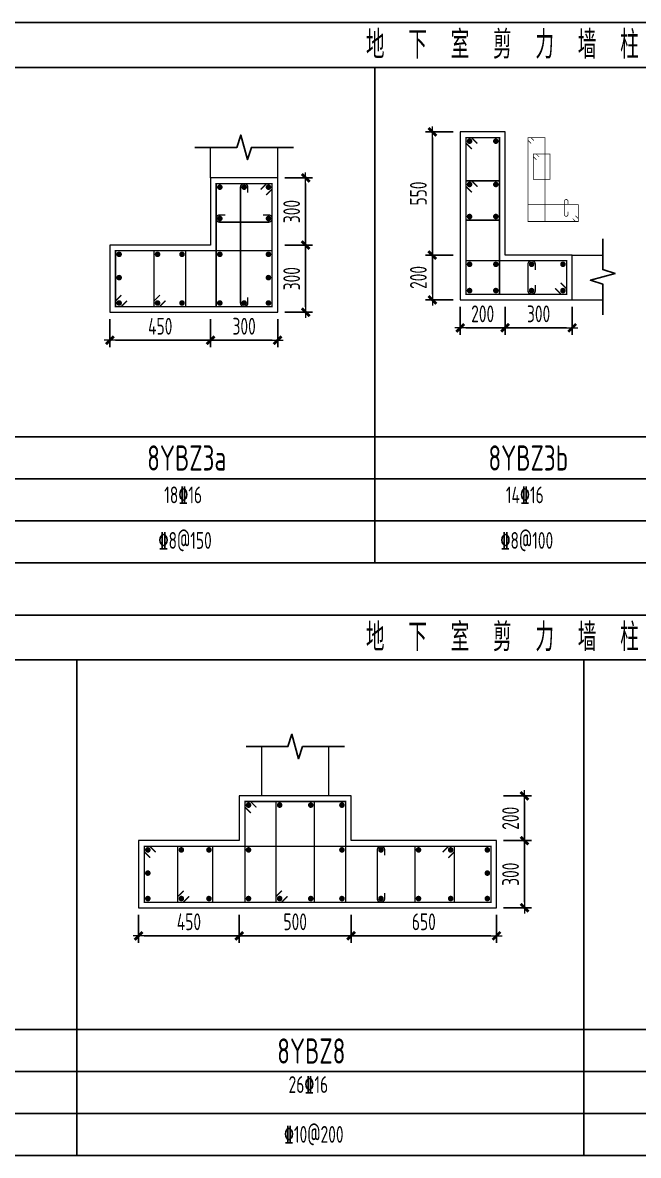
# Model space of a CAD drawing. Extents: x 292423 to 376523, y 106557 to 361882.
# Drawn here: x 319076 to 330084, y 118840 to 139081 of the extents above; entities that cross this region are included whole.
import ezdxf
from ezdxf.enums import TextEntityAlignment as Align

# ---------------------------------------------------------------- set-up
doc = ezdxf.new("R2010")
doc.units = 0
doc.header["$LTSCALE"] = 1000
doc.layers.get('0').update_dxf_attribs({"linetype": 'CONTINUOUS'})
doc.layers.get('Defpoints').update_dxf_attribs({"linetype": 'CONTINUOUS'})
for name, color, linetype in [('Note', 7, 'CONTINUOUS'), ('TAB', 7, 'CONTINUOUS'), ('THIN', 7, 'CONTINUOUS')]:
    doc.layers.add(name, color=color, linetype=linetype)
for name, color, linetype, lineweight in [('REIN', 6, 'CONTINUOUS', 18), ('Z-柱大样外框', 7, 'ByLayer', 18), ('Z-详图标注', 3, 'CONTINUOUS', 18)]:
    doc.layers.add(name, color=color, linetype=linetype, lineweight=lineweight)
doc.styles.get("Standard").update_dxf_attribs({"font": 'tssdeng.shx', "width": 0.7, "bigfont": 'tssdchn.shx'})
doc.styles.add('TCCAD_Dimension', font='Tssdeng.shx', dxfattribs={"width": 0.7, "bigfont": 'tssdchn.shx'})
doc.dimstyles.new('TCCAD_25_100', dxfattribs={"dimtxt": 300, "dimasz": 100, "dimexe": 125, "dimexo": 125, "dimgap": 100, "dimtad": 1, "dimdec": 0, "dimlfac": 0.25, "dimzin": 0, "dimdsep": 46, "dimtxsty": 'TCCAD_Dimension', "dimblk": '_TCDBK25_100', "dimcen": 0, "dimclrt": 7, "dimadec": 0, "dimazin": 0, "dimtfac": 1, "dimtdec": 0, "dimtix": 1, "dimtmove": 2, "dimatfit": 3, "dimfxl": 1, "dimtolj": 1, "dimtzin": 0, "dimarcsym": 0})

# ---------------------------------------------------------------- blocks, each defined once
blk = doc.blocks.new('_TCDBK25_100')
blk.add_line((-1, 0), (1, 0))
at = {"const_width": 0.5}
blk.add_lwpolyline([(-0.7, -0.7), (0.7, 0.7)], dxfattribs=at)
blk = doc.blocks.new('*D185')
at = {"layer": 'Defpoints', "color": 0}
for p in [(320636, 133906), (322436, 133906), (322436, 133406)]:
    blk.add_point(p, dxfattribs=at)
at = {"layer": 'Z-详图标注', "color": 0, "lineweight": -2}
for p, q in [((320636, 133781), (320636, 133281)), ((322436, 133781), (322436, 133281)), ((320736, 133406), (322336, 133406))]:
    blk.add_line(p, q, dxfattribs=at)
at = {"layer": 'Z-详图标注', "color": 0, "lineweight": -2, "xscale": 100, "yscale": 100, "zscale": 100, "rotation": 180}
blk.add_blockref('_TCDBK25_100', (320636, 133406), dxfattribs=at)
at = {"layer": 'Z-详图标注', "color": 0, "lineweight": -2, "xscale": 100, "yscale": 100, "zscale": 100}
blk.add_blockref('_TCDBK25_100', (322436, 133406), dxfattribs=at)
at = {"layer": 'Z-详图标注', "color": 7, "insert": (321536, 133656), "char_height": 300, "attachment_point": 5, "style": 'TCCAD_Dimension'}
blk.add_mtext('\\A1;450', dxfattribs=at)
blk = doc.blocks.new('*D186')
at = {"layer": 'Defpoints', "color": 0}
for p in [(322436, 133906), (323636, 133906), (323636, 133406)]:
    blk.add_point(p, dxfattribs=at)
at = {"layer": 'Z-详图标注', "color": 0, "lineweight": -2}
for p, q in [((322436, 133781), (322436, 133281)), ((323636, 133781), (323636, 133281)), ((322536, 133406), (323536, 133406))]:
    blk.add_line(p, q, dxfattribs=at)
at = {"layer": 'Z-详图标注', "color": 0, "lineweight": -2, "xscale": 100, "yscale": 100, "zscale": 100, "rotation": 180}
blk.add_blockref('_TCDBK25_100', (322436, 133406), dxfattribs=at)
at = {"layer": 'Z-详图标注', "color": 0, "lineweight": -2, "xscale": 100, "yscale": 100, "zscale": 100}
blk.add_blockref('_TCDBK25_100', (323636, 133406), dxfattribs=at)
at = {"layer": 'Z-详图标注', "color": 7, "insert": (323036, 133656), "char_height": 300, "attachment_point": 5, "style": 'TCCAD_Dimension'}
blk.add_mtext('\\A1;300', dxfattribs=at)
blk = doc.blocks.new('*D187')
at = {"layer": 'Defpoints', "color": 0}
for p in [(323636, 135106), (324136, 135106), (323636, 133906)]:
    blk.add_point(p, dxfattribs=at)
at = {"layer": 'Z-详图标注', "color": 0, "lineweight": -2}
for p, q in [((323761, 135106), (324261, 135106)), ((324136, 134006), (324136, 135006)), ((323761, 133906), (324261, 133906))]:
    blk.add_line(p, q, dxfattribs=at)
at = {"layer": 'Z-详图标注', "color": 0, "lineweight": -2, "xscale": 100, "yscale": 100, "zscale": 100}
for p, rotation in [((324136, 135106), 90), ((324136, 133906), 270)]:
    blk.add_blockref('_TCDBK25_100', p, dxfattribs=dict(at, rotation=rotation))
at = {"layer": 'Z-详图标注', "color": 7, "insert": (323886, 134506), "char_height": 300, "attachment_point": 5, "rotation": 90, "style": 'TCCAD_Dimension'}
blk.add_mtext('\\A1;300', dxfattribs=at)
blk = doc.blocks.new('*D188')
at = {"layer": 'Defpoints', "color": 0}
for p in [(323636, 136306), (324136, 136306), (323636, 135106)]:
    blk.add_point(p, dxfattribs=at)
at = {"layer": 'Z-详图标注', "color": 0, "lineweight": -2}
for p, q in [((323761, 136306), (324261, 136306)), ((324136, 135206), (324136, 136206)), ((323761, 135106), (324261, 135106))]:
    blk.add_line(p, q, dxfattribs=at)
at = {"layer": 'Z-详图标注', "color": 0, "lineweight": -2, "xscale": 100, "yscale": 100, "zscale": 100}
for p, rotation in [((324136, 136306), 90), ((324136, 135106), 270)]:
    blk.add_blockref('_TCDBK25_100', p, dxfattribs=dict(at, rotation=rotation))
at = {"layer": 'Z-详图标注', "color": 7, "insert": (323886, 135706), "char_height": 300, "attachment_point": 5, "rotation": 90, "style": 'TCCAD_Dimension'}
blk.add_mtext('\\A1;300', dxfattribs=at)
blk = doc.blocks.new('*D227')
at = {"layer": 'Defpoints', "color": 0}
for p in [(326901, 137128), (326401, 134928), (326901, 134928)]:
    blk.add_point(p, dxfattribs=at)
at = {"layer": 'Z-详图标注', "color": 0, "lineweight": -2}
for p, q in [((326776, 137128), (326276, 137128)), ((326401, 137028), (326401, 135028)), ((326776, 134928), (326276, 134928))]:
    blk.add_line(p, q, dxfattribs=at)
at = {"layer": 'Z-详图标注', "color": 0, "lineweight": -2, "xscale": 100, "yscale": 100, "zscale": 100}
for p, rotation in [((326401, 137128), 90), ((326401, 134928), 270)]:
    blk.add_blockref('_TCDBK25_100', p, dxfattribs=dict(at, rotation=rotation))
at = {"layer": 'Z-详图标注', "color": 7, "insert": (326151, 136028), "char_height": 300, "attachment_point": 5, "rotation": 90, "style": 'TCCAD_Dimension'}
blk.add_mtext('\\A1;550', dxfattribs=at)
blk = doc.blocks.new('*D228')
at = {"layer": 'Defpoints', "color": 0}
for p in [(326901, 134928), (326401, 134128), (326901, 134128)]:
    blk.add_point(p, dxfattribs=at)
at = {"layer": 'Z-详图标注', "color": 0, "lineweight": -2}
for p, q in [((326776, 134928), (326276, 134928)), ((326401, 134828), (326401, 134228)), ((326776, 134128), (326276, 134128))]:
    blk.add_line(p, q, dxfattribs=at)
at = {"layer": 'Z-详图标注', "color": 0, "lineweight": -2, "xscale": 100, "yscale": 100, "zscale": 100}
for p, rotation in [((326401, 134928), 90), ((326401, 134128), 270)]:
    blk.add_blockref('_TCDBK25_100', p, dxfattribs=dict(at, rotation=rotation))
at = {"layer": 'Z-详图标注', "color": 7, "insert": (326151, 134528), "char_height": 300, "attachment_point": 5, "rotation": 90, "style": 'TCCAD_Dimension'}
blk.add_mtext('\\A1;200', dxfattribs=at)
blk = doc.blocks.new('*D229')
at = {"layer": 'Defpoints', "color": 0}
for p in [(326901, 134128), (327701, 134128), (327701, 133628)]:
    blk.add_point(p, dxfattribs=at)
at = {"layer": 'Z-详图标注', "color": 0, "lineweight": -2}
for p, q in [((326901, 134003), (326901, 133503)), ((327701, 134003), (327701, 133503)), ((327001, 133628), (327601, 133628))]:
    blk.add_line(p, q, dxfattribs=at)
at = {"layer": 'Z-详图标注', "color": 0, "lineweight": -2, "xscale": 100, "yscale": 100, "zscale": 100, "rotation": 180}
blk.add_blockref('_TCDBK25_100', (326901, 133628), dxfattribs=at)
at = {"layer": 'Z-详图标注', "color": 0, "lineweight": -2, "xscale": 100, "yscale": 100, "zscale": 100}
blk.add_blockref('_TCDBK25_100', (327701, 133628), dxfattribs=at)
at = {"layer": 'Z-详图标注', "color": 7, "insert": (327301, 133878), "char_height": 300, "attachment_point": 5, "style": 'TCCAD_Dimension'}
blk.add_mtext('\\A1;200', dxfattribs=at)
blk = doc.blocks.new('*D230')
at = {"layer": 'Defpoints', "color": 0}
for p in [(327701, 134128), (328901, 134128), (328901, 133628)]:
    blk.add_point(p, dxfattribs=at)
at = {"layer": 'Z-详图标注', "color": 0, "lineweight": -2}
for p, q in [((327701, 134003), (327701, 133503)), ((328901, 134003), (328901, 133503)), ((327801, 133628), (328801, 133628))]:
    blk.add_line(p, q, dxfattribs=at)
at = {"layer": 'Z-详图标注', "color": 0, "lineweight": -2, "xscale": 100, "yscale": 100, "zscale": 100, "rotation": 180}
blk.add_blockref('_TCDBK25_100', (327701, 133628), dxfattribs=at)
at = {"layer": 'Z-详图标注', "color": 0, "lineweight": -2, "xscale": 100, "yscale": 100, "zscale": 100}
blk.add_blockref('_TCDBK25_100', (328901, 133628), dxfattribs=at)
at = {"layer": 'Z-详图标注', "color": 7, "insert": (328301, 133878), "char_height": 300, "attachment_point": 5, "style": 'TCCAD_Dimension'}
blk.add_mtext('\\A1;300', dxfattribs=at)
blk = doc.blocks.new('*D837')
at = {"layer": 'Defpoints', "color": 0}
for p in [(321149, 123264), (322949, 123264), (322949, 122764)]:
    blk.add_point(p, dxfattribs=at)
at = {"layer": 'Z-详图标注', "color": 0, "lineweight": -2}
for p, q in [((321149, 123139), (321149, 122639)), ((322949, 123139), (322949, 122639)), ((321249, 122764), (322849, 122764))]:
    blk.add_line(p, q, dxfattribs=at)
at = {"layer": 'Z-详图标注', "color": 0, "lineweight": -2, "xscale": 100, "yscale": 100, "zscale": 100, "rotation": 180}
blk.add_blockref('_TCDBK25_100', (321149, 122764), dxfattribs=at)
at = {"layer": 'Z-详图标注', "color": 0, "lineweight": -2, "xscale": 100, "yscale": 100, "zscale": 100}
blk.add_blockref('_TCDBK25_100', (322949, 122764), dxfattribs=at)
at = {"layer": 'Z-详图标注', "color": 7, "insert": (322049, 123014), "char_height": 300, "attachment_point": 5, "style": 'TCCAD_Dimension'}
blk.add_mtext('\\A1;450', dxfattribs=at)
blk = doc.blocks.new('*D838')
at = {"layer": 'Defpoints', "color": 0}
for p in [(322949, 123264), (324949, 123264), (324949, 122764)]:
    blk.add_point(p, dxfattribs=at)
at = {"layer": 'Z-详图标注', "color": 0, "lineweight": -2}
for p, q in [((322949, 123139), (322949, 122639)), ((324949, 123139), (324949, 122639)), ((323049, 122764), (324849, 122764))]:
    blk.add_line(p, q, dxfattribs=at)
at = {"layer": 'Z-详图标注', "color": 0, "lineweight": -2, "xscale": 100, "yscale": 100, "zscale": 100, "rotation": 180}
blk.add_blockref('_TCDBK25_100', (322949, 122764), dxfattribs=at)
at = {"layer": 'Z-详图标注', "color": 0, "lineweight": -2, "xscale": 100, "yscale": 100, "zscale": 100}
blk.add_blockref('_TCDBK25_100', (324949, 122764), dxfattribs=at)
at = {"layer": 'Z-详图标注', "color": 7, "insert": (323949, 123014), "char_height": 300, "attachment_point": 5, "style": 'TCCAD_Dimension'}
blk.add_mtext('\\A1;500', dxfattribs=at)
blk = doc.blocks.new('*D839')
at = {"layer": 'Defpoints', "color": 0}
for p in [(324949, 123264), (327549, 123264), (327549, 122764)]:
    blk.add_point(p, dxfattribs=at)
at = {"layer": 'Z-详图标注', "color": 0, "lineweight": -2}
for p, q in [((324949, 123139), (324949, 122639)), ((327549, 123139), (327549, 122639)), ((325049, 122764), (327449, 122764))]:
    blk.add_line(p, q, dxfattribs=at)
at = {"layer": 'Z-详图标注', "color": 0, "lineweight": -2, "xscale": 100, "yscale": 100, "zscale": 100, "rotation": 180}
blk.add_blockref('_TCDBK25_100', (324949, 122764), dxfattribs=at)
at = {"layer": 'Z-详图标注', "color": 0, "lineweight": -2, "xscale": 100, "yscale": 100, "zscale": 100}
blk.add_blockref('_TCDBK25_100', (327549, 122764), dxfattribs=at)
at = {"layer": 'Z-详图标注', "color": 7, "insert": (326249, 123014), "char_height": 300, "attachment_point": 5, "style": 'TCCAD_Dimension'}
blk.add_mtext('\\A1;650', dxfattribs=at)
blk = doc.blocks.new('*D840')
at = {"layer": 'Defpoints', "color": 0}
for p in [(327549, 124464), (328049, 124464), (327549, 123264)]:
    blk.add_point(p, dxfattribs=at)
at = {"layer": 'Z-详图标注', "color": 0, "lineweight": -2}
for p, q in [((327674, 124464), (328174, 124464)), ((328049, 123364), (328049, 124364)), ((327674, 123264), (328174, 123264))]:
    blk.add_line(p, q, dxfattribs=at)
at = {"layer": 'Z-详图标注', "color": 0, "lineweight": -2, "xscale": 100, "yscale": 100, "zscale": 100}
for p, rotation in [((328049, 124464), 90), ((328049, 123264), 270)]:
    blk.add_blockref('_TCDBK25_100', p, dxfattribs=dict(at, rotation=rotation))
at = {"layer": 'Z-详图标注', "color": 7, "insert": (327799, 123864), "char_height": 300, "attachment_point": 5, "rotation": 90, "style": 'TCCAD_Dimension'}
blk.add_mtext('\\A1;300', dxfattribs=at)
blk = doc.blocks.new('*D841')
at = {"layer": 'Defpoints', "color": 0}
for p in [(327549, 125264), (328049, 125264), (327549, 124464)]:
    blk.add_point(p, dxfattribs=at)
at = {"layer": 'Z-详图标注', "color": 0, "lineweight": -2}
for p, q in [((327674, 125264), (328174, 125264)), ((328049, 124564), (328049, 125164)), ((327674, 124464), (328174, 124464))]:
    blk.add_line(p, q, dxfattribs=at)
at = {"layer": 'Z-详图标注', "color": 0, "lineweight": -2, "xscale": 100, "yscale": 100, "zscale": 100}
for p, rotation in [((328049, 125264), 90), ((328049, 124464), 270)]:
    blk.add_blockref('_TCDBK25_100', p, dxfattribs=dict(at, rotation=rotation))
at = {"layer": 'Z-详图标注', "color": 7, "insert": (327799, 124864), "char_height": 300, "attachment_point": 5, "rotation": 90, "style": 'TCCAD_Dimension'}
blk.add_mtext('\\A1;200', dxfattribs=at)

msp = doc.modelspace()

# ---------------------------------------------------------------- linework, layer by layer
at = {"layer": 'REIN', "color": 210}
for points, const_width in [([(327107.4, 136822.1), (327001.4, 136928.2), (327001.4, 137028.2), (327601.4, 137028.2), (327601.4, 134228.2), (327001.4, 134228.2), (327001.4, 137028.2), (327101.4, 137028.2), (327207.4, 136922.1)], 25), ([(328166.5, 136924.8), (328113.4, 136977.8), (328113.4, 137027.8), (328413.4, 137027.8), (328413.4, 135527.8), (328113.4, 135527.8), (328113.4, 137027.8), (328163.4, 137027.8), (328216.5, 136974.8)], 12.5), ([(323330.2, 136100.1), (323436.2, 136206.2), (323536.2, 136206.2), (323536.2, 134006.2), (322536.2, 134006.2), (322536.2, 136206.2), (323536.2, 136206.2), (323536.2, 136106.2), (323430.2, 136000.1)], 25), ([(328960.4, 135630.9), (329013.4, 135577.8), (329013.4, 135527.8), (328113.4, 135527.8), (328113.4, 135827.8), (329013.4, 135827.8), (329013.4, 135527.8), (328963.4, 135527.8), (328910.4, 135580.9)], 12.5), ([(320942.3, 134112.3), (320836.2, 134006.2), (320736.2, 134006.2), (320736.2, 135006.2), (323536.2, 135006.2), (323536.2, 134006.2), (320736.2, 134006.2), (320736.2, 134106.2), (320842.3, 134212.3)], 25), ([(328695.3, 134434.3), (328801.4, 134328.2), (328801.4, 134228.2), (327001.4, 134228.2), (327001.4, 134828.2), (328801.4, 134828.2), (328801.4, 134228.2), (328701.4, 134228.2), (328595.3, 134334.3)], 25), ([(323155.5, 124957.7), (323049.5, 125063.8), (323049.5, 125163.8), (324849.5, 125163.8), (324849.5, 123363.8), (323049.5, 123363.8), (323049.5, 125163.8), (323149.5, 125163.8), (323255.5, 125057.7)], 25), ([(321355.5, 124157.7), (321249.5, 124263.8), (321249.5, 124363.8), (327449.5, 124363.8), (327449.5, 123363.8), (321249.5, 123363.8), (321249.5, 124363.8), (321349.5, 124363.8), (321455.5, 124257.7)], 25)]:
    msp.add_lwpolyline(points, dxfattribs=dict(at, const_width=const_width))
at = {"layer": 'REIN', "color": 6, "const_width": 50}
for points in [[(327066.4, 136988.2, 1), (327066.4, 136938.2, 1)], [(327536.4, 136988.2, 1), (327536.4, 136938.2, 1)], [(327066.4, 136214.9, 1), (327066.4, 136164.9, 1)], [(327536.4, 136214.9, 1), (327536.4, 136164.9, 1)], [(322576.2, 136141.2, 1), (322626.2, 136141.2, 1)], [(323061.2, 136141.2, 1), (323011.2, 136141.2, 1)], [(323446.2, 136141.2, 1), (323496.2, 136141.2, 1)], [(322576.2, 135581.2, 1), (322626.2, 135581.2, 1)], [(323446.2, 135581.2, 1), (323496.2, 135581.2, 1)], [(327066.4, 135641.5, 1), (327066.4, 135591.5, 1)], [(327536.4, 135641.5, 1), (327536.4, 135591.5, 1)], [(320776.2, 134941.2, 1), (320826.2, 134941.2, 1)], [(321463.4, 134941.2, 1), (321513.4, 134941.2, 1)], [(321900, 134941.2, 1), (321950, 134941.2, 1)], [(322576.2, 134941.2, 1), (322626.2, 134941.2, 1)], [(323446.2, 134941.2, 1), (323496.2, 134941.2, 1)], [(327066.4, 134788.2, 1), (327066.4, 134738.2, 1)], [(327536.4, 134788.2, 1), (327536.4, 134738.2, 1)], [(328176.4, 134788.2, 1), (328176.4, 134738.2, 1)], [(328736.4, 134788.2, 1), (328736.4, 134738.2, 1)], [(320776.2, 134524.9, 1), (320826.2, 134524.9, 1)], [(323446.2, 134524.9, 1), (323496.2, 134524.9, 1)], [(327066.4, 134318.2, 1), (327066.4, 134268.2, 1)], [(327536.4, 134318.2, 1), (327536.4, 134268.2, 1)], [(328176.4, 134318.2, 1), (328176.4, 134268.2, 1)], [(328736.4, 134318.2, 1), (328736.4, 134268.2, 1)], [(320776.2, 134071.2, 1), (320826.2, 134071.2, 1)], [(321463.4, 134071.2, 1), (321513.4, 134071.2, 1)], [(321900, 134071.2, 1), (321950, 134071.2, 1)], [(322576.2, 134071.2, 1), (322626.2, 134071.2, 1)], [(323061.2, 134071.2, 1), (323011.2, 134071.2, 1)], [(323446.2, 134071.2, 1), (323496.2, 134071.2, 1)], [(323089.5, 125098.8, 1), (323139.5, 125098.8, 1)], [(323649.6, 125086.1, 1), (323692.7, 125111.4, 1)], [(324206.2, 125086.1, 1), (324249.3, 125111.4, 1)], [(324759.5, 125098.8, 1), (324809.5, 125098.8, 1)], [(321289.5, 124298.8, 1), (321339.5, 124298.8, 1)], [(321888.6, 124298.8, 1), (321938.6, 124298.8, 1)], [(322382, 124298.8, 1), (322432, 124298.8, 1)], [(323089.5, 124298.8, 1), (323139.5, 124298.8, 1)], [(324759.5, 124298.8, 1), (324809.5, 124298.8, 1)], [(325457.4, 124298.8, 1), (325507.4, 124298.8, 1)], [(326128.9, 124298.8, 1), (326178.9, 124298.8, 1)], [(326703.9, 124298.8, 1), (326753.9, 124298.8, 1)], [(327359.5, 124298.8, 1), (327409.5, 124298.8, 1)], [(321289.5, 123884.2, 1), (321339.5, 123884.2, 1)], [(327359.5, 123884.2, 1), (327409.5, 123884.2, 1)], [(321289.5, 123428.8, 1), (321339.5, 123428.8, 1)], [(321888.6, 123428.8, 1), (321938.6, 123428.8, 1)], [(322382, 123428.8, 1), (322432, 123428.8, 1)], [(323089.5, 123428.8, 1), (323139.5, 123428.8, 1)], [(323649.6, 123416.1, 1), (323692.7, 123441.4, 1)], [(324206.2, 123416.1, 1), (324249.3, 123441.4, 1)], [(324759.5, 123428.8, 1), (324809.5, 123428.8, 1)], [(325457.4, 123428.8, 1), (325507.4, 123428.8, 1)], [(326128.9, 123428.8, 1), (326178.9, 123428.8, 1)], [(326703.9, 123428.8, 1), (326753.9, 123428.8, 1)], [(327359.5, 123428.8, 1), (327409.5, 123428.8, 1)]]:
    msp.add_lwpolyline(points, format="xyb", close=True, dxfattribs=at)
at = {"layer": 'REIN', "color": 6}
for points, const_width in [([(328259.8, 136631.5), (328206.8, 136684.5), (328206.8, 136734.5), (328506.8, 136734.5), (328506.8, 136282.8), (328206.8, 136282.8), (328206.8, 136734.5), (328256.8, 136734.5), (328309.8, 136681.5)], 12.5), ([(327107.4, 136048.8), (327001.4, 136154.9), (327001.4, 136254.9), (327601.4, 136254.9), (327601.4, 135551.5), (327001.4, 135551.5), (327001.4, 136254.9), (327101.4, 136254.9), (327207.4, 136148.8)], 25), ([(321629.5, 134112.3), (321523.4, 134006.2), (321423.4, 134006.2), (321423.4, 135006.2), (321990, 135006.2), (321990, 134006.2), (321423.4, 134006.2), (321423.4, 134106.2), (321529.5, 134212.3)], 25), ([(323812.2, 123469.8), (323706.1, 123363.8), (323606.1, 123363.8), (323606.1, 125163.8), (324292.8, 125163.8), (324292.8, 123363.8), (323606.1, 123363.8), (323606.1, 123463.8), (323712.2, 123569.8)], 25), ([(322054.7, 123469.8), (321948.6, 123363.8), (321848.6, 123363.8), (321848.6, 124363.8), (322472, 124363.8), (322472, 123363.8), (321848.6, 123363.8), (321848.6, 123463.8), (321954.7, 123569.8)], 25), ([(326587.8, 124257.7), (326693.9, 124363.8), (326793.9, 124363.8), (326793.9, 123363.8), (326088.9, 123363.8), (326088.9, 124363.8), (326793.9, 124363.8), (326793.9, 124263.8), (326687.8, 124157.7)], 25)]:
    msp.add_lwpolyline(points, dxfattribs=dict(at, const_width=const_width))
for points, const_width in [([(323101.2, 134171.2), (323101.2, 134071.2, -1), (322971.2, 134071.2), (322971.2, 136141.2, -1), (323101.2, 136141.2), (323101.2, 136041.2)], 25), ([(328826.8, 135703.7), (328826.8, 135653.7, -1), (328761.8, 135653.7), (328761.8, 135888.7, -1), (328826.8, 135888.7), (328826.8, 135838.7)], 12.5), ([(323371.2, 135646.2), (323471.2, 135646.2, -1), (323471.2, 135516.2), (322601.2, 135516.2, -1), (322601.2, 135646.2), (322701.2, 135646.2)], 25), ([(328241.4, 134393.2), (328241.4, 134293.2, -1), (328111.4, 134293.2), (328111.4, 134763.2, -1), (328241.4, 134763.2), (328241.4, 134663.2)], 25), ([(325547.4, 123528.8), (325547.4, 123428.8, -1), (325417.4, 123428.8), (325417.4, 124298.8, -1), (325547.4, 124298.8), (325547.4, 124198.8)], 25)]:
    msp.add_lwpolyline(points, format="xyb", dxfattribs=dict(at, const_width=const_width))
at = {"layer": 'TAB'}
for p, q in [((295391.9, 139081.2), (368105.7, 139081.2)), ((295391.9, 138281.2), (368105.7, 138281.2)), ((325372, 138281.2), (325372, 129428.2)), ((295391.9, 131678.2), (368105.7, 131678.2)), ((295391.9, 130928.2), (368105.7, 130928.2)), ((295391.9, 130178.2), (368105.7, 130178.2)), ((295391.9, 129428.2), (368105.7, 129428.2)), ((295391.9, 128493.5), (368105.7, 128493.5)), ((295391.9, 127693.5), (368105.7, 127693.5)), ((320043.5, 127693.5), (320043.5, 118840.5)), ((329111.1, 127693.5), (329111.1, 118840.5)), ((295391.9, 121090.5), (368105.7, 121090.5)), ((295391.9, 120340.5), (368105.7, 120340.5)), ((295391.9, 119590.5), (368105.7, 119590.5)), ((295391.9, 118840.5), (368105.7, 118840.5))]:
    msp.add_line(p, q, dxfattribs=at)
at = {"layer": 'THIN'}
for points in [[(323916.2, 136853), (323166.2, 136853), (323096.2, 136633), (322976.2, 137073), (322906.2, 136853), (322156.2, 136853)], [(329448.2, 135219.3), (329448.2, 134669.3), (329668.2, 134599.3), (329228.2, 134479.3), (329448.2, 134409.3), (329448.2, 133859.3)], [(323069.5, 126146), (323819.5, 126146), (323889.5, 126366), (324009.5, 125926), (324079.5, 126146), (324829.5, 126146)]]:
    msp.add_lwpolyline(points, dxfattribs=at)
at = {"layer": 'Z-柱大样外框'}
for p, q in [((322436.2, 136306.2), (322436.2, 136853)), ((323636.2, 136306.2), (323636.2, 136853)), ((328901.4, 134928.2), (329448.2, 134928.2)), ((328901.4, 134128.2), (329448.2, 134128.2)), ((323349.5, 125263.8), (323349.5, 126146)), ((324549.5, 125263.8), (324549.5, 126146))]:
    msp.add_line(p, q, dxfattribs=at)
for points in [[(327701.4, 137128.2), (326901.4, 137128.2), (326901.4, 134128.2), (328901.4, 134128.2), (328901.4, 134928.2), (327701.4, 134928.2), (327701.4, 137128.2)], [(320636.2, 135106.2), (320636.2, 133906.2), (323636.2, 133906.2), (323636.2, 136306.2), (322436.2, 136306.2), (322436.2, 135106.2), (320636.2, 135106.2)], [(321149.5, 124463.8), (321149.5, 123263.8), (327549.5, 123263.8), (327549.5, 124463.8), (324949.5, 124463.8), (324949.5, 125263.8), (322949.5, 125263.8), (322949.5, 124463.8), (321149.5, 124463.8)]]:
    msp.add_lwpolyline(points, close=True, dxfattribs=at)

# ---------------------------------------------------------------- texts
at = {"layer": 'Note', "color": 7, "width": 0.7}
for p in [(330190.8, 138692, 0), (330190.8, 128104.2, 0)]:
    msp.add_text('地  下  室  剪  力  墙  柱  表  (标  高：底板面~顶板面)', height=500, dxfattribs=at).set_placement(p, align=Align.MIDDLE)
at = {"layer": 'TAB', "width": 0.7}
for s, height, p in [('8YBZ3a', 450, (322009.9, 131301.8)), ('8YBZ3b', 450, (328116.1, 131301.8)), ('%%1328@150', 300, (321980.6, 129828.6)), ('%%1328@100', 300, (328089.6, 129828.6)), ('8YBZ8', 450, (324237, 120704.9)), ('%%13210@200', 300, (324280.2, 119214.9))]:
    msp.add_text(s, height=height, dxfattribs=at).set_placement(p, align=Align.MIDDLE_CENTER)
for s, p in [('18%%13216', (321607.1, 130402.5)), ('14%%13216', (327716.1, 130402.5)), ('26%%13216', (323830.8, 119865.6))]:
    msp.add_text(s, height=300, dxfattribs=at).set_placement(p, align=Align.BOTTOM_LEFT)

# ---------------------------------------------------------------- dimensions: what is measured, and where the dimension line sits
at = {"layer": 'Z-详图标注'}
for base, p1, p2, angle, picture, middle in [((326401.4, 134928.2), (326901.4, 137128.2), (326901.4, 134928.2), 270, '*D227', (326151.4, 136028.2)), ((324136.2, 136306.2), (323636.2, 135106.2), (323636.2, 136306.2), 90, '*D188', (323886.2, 135706.2)), ((324136.2, 135106.2), (323636.2, 133906.2), (323636.2, 135106.2), 90, '*D187', (323886.2, 134506.2)), ((326401.4, 134128.2), (326901.4, 134928.2), (326901.4, 134128.2), 270, '*D228', (326151.4, 134528.2)), ((328049.5, 125263.8), (327549.5, 124463.8), (327549.5, 125263.8), 90, '*D841', (327799.5, 124863.8)), ((328049.5, 124463.8), (327549.5, 123263.8), (327549.5, 124463.8), 90, '*D840', (327799.5, 123863.8))]:
    dim = msp.add_linear_dim(base=base, p1=p1, p2=p2, angle=angle, dimstyle='TCCAD_25_100', dxfattribs=at)
    dim.commit()
    dim.dimension.update_dxf_attribs({"geometry": picture, "text_midpoint": middle})
for base, p1, p2, picture, middle in [((327701.4, 133628.2), (326901.4, 134128.2), (327701.4, 134128.2), '*D229', (327301.4, 133878.2)), ((328901.4, 133628.2), (327701.4, 134128.2), (328901.4, 134128.2), '*D230', (328301.4, 133878.2)), ((322436.2, 133406.2), (320636.2, 133906.2), (322436.2, 133906.2), '*D185', (321536.2, 133656.2)), ((323636.2, 133406.2), (322436.2, 133906.2), (323636.2, 133906.2), '*D186', (323036.2, 133656.2)), ((322949.5, 122763.8), (321149.5, 123263.8), (322949.5, 123263.8), '*D837', (322049.5, 123013.8)), ((324949.5, 122763.8), (322949.5, 123263.8), (324949.5, 123263.8), '*D838', (323949.5, 123013.8)), ((327549.5, 122763.8), (324949.5, 123263.8), (327549.5, 123263.8), '*D839', (326249.5, 123013.8))]:
    dim = msp.add_linear_dim(base=base, p1=p1, p2=p2, dimstyle='TCCAD_25_100', dxfattribs=at)
    dim.commit()
    dim.dimension.update_dxf_attribs({"geometry": picture, "text_midpoint": middle})

doc.saveas('drawing.dxf')
